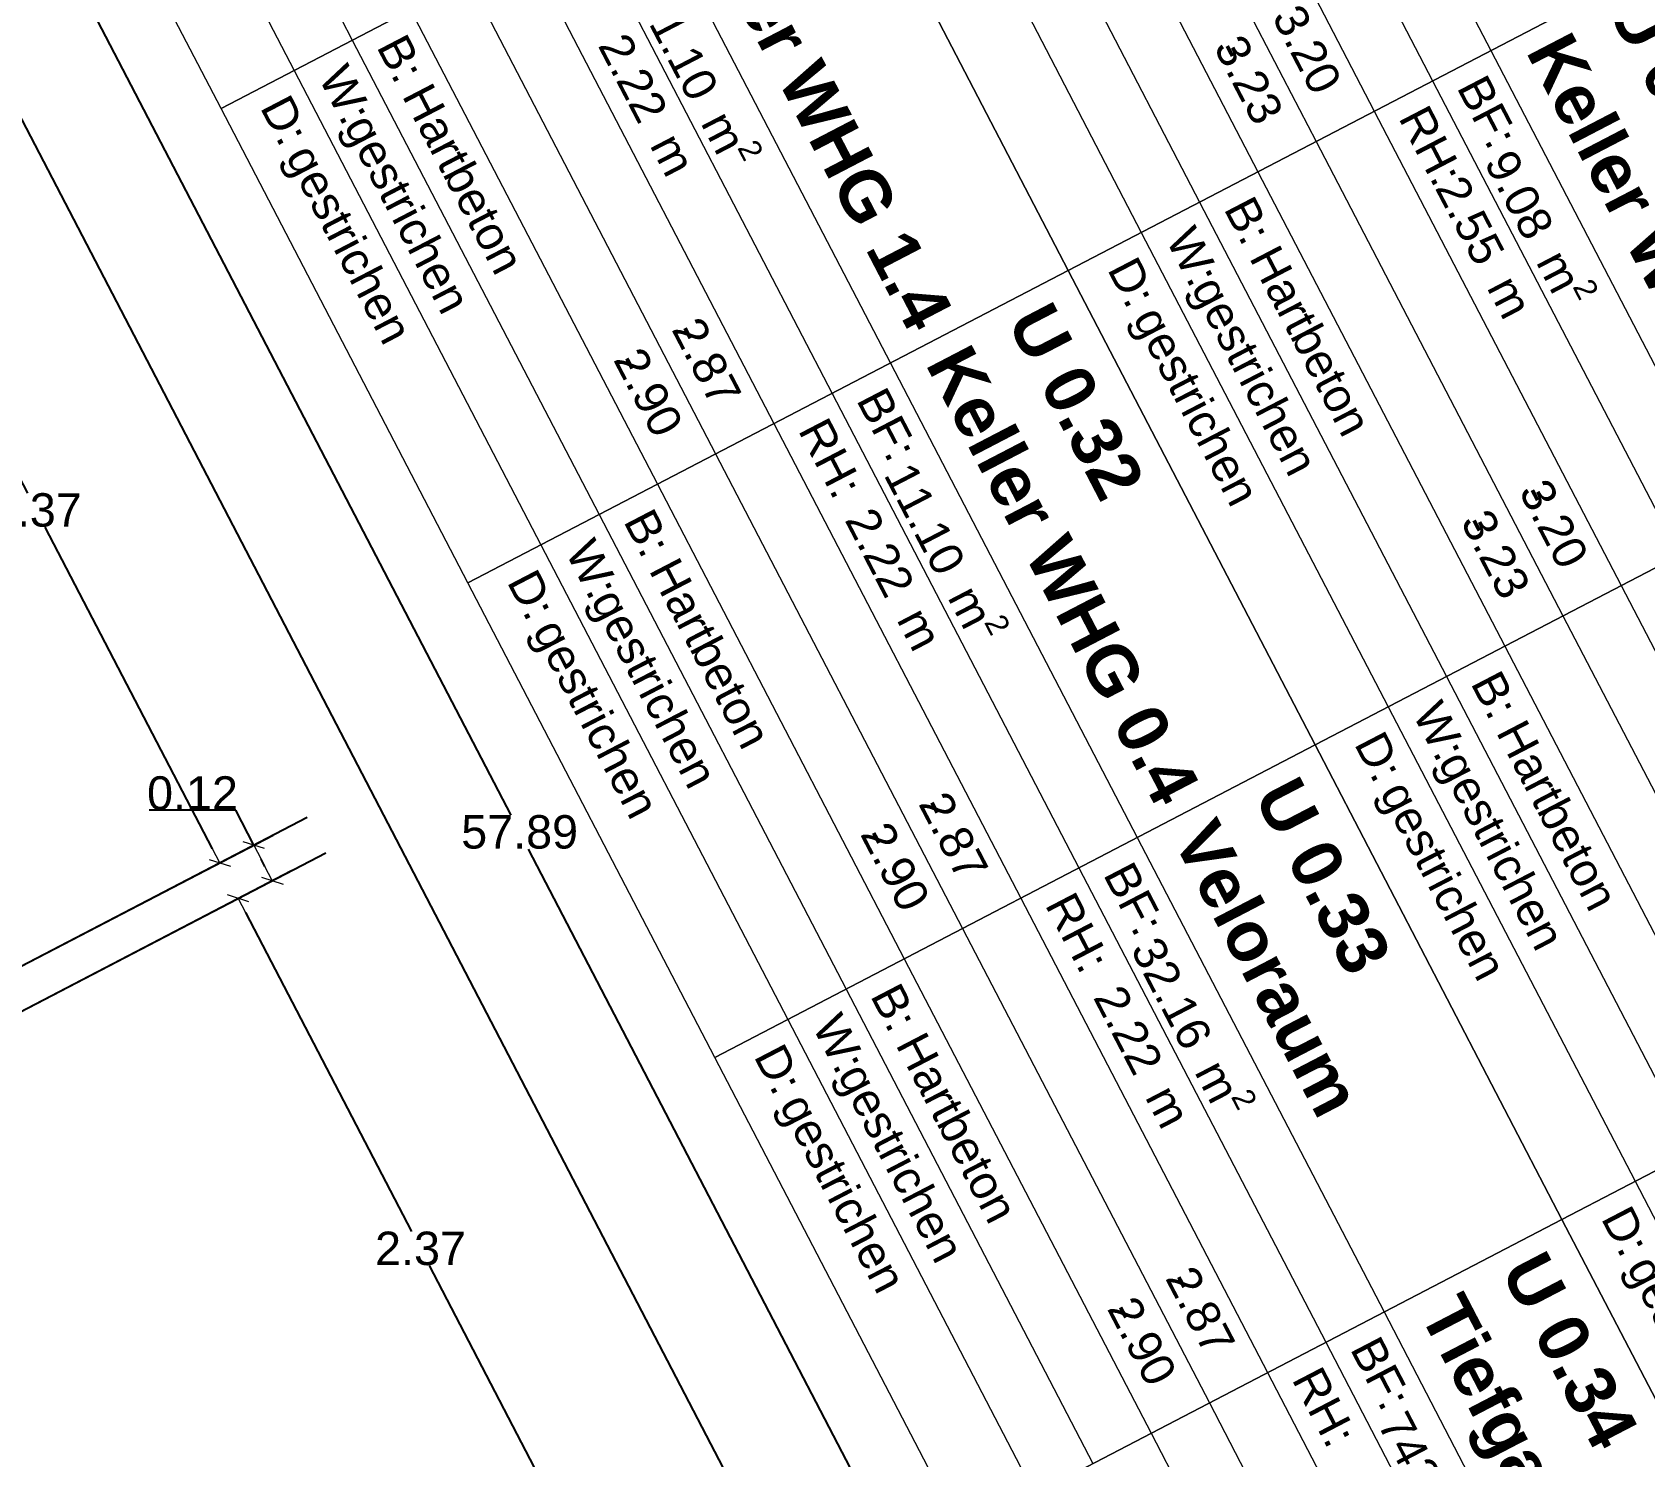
# Model space of a CAD drawing. Header units: metres. Extents: x 2740290.6 to 2740355.7, y 1267781.4 to 1267848.
# Drawn here: x 2740340.775 to 2740345.6, y 1267818.615 to 1267822.876 of the extents above; entities that cross this region are included whole.
import ezdxf

# ---------------------------------------------------------------- set-up
doc = ezdxf.new("R2010")
doc.units = ezdxf.units.M
doc.header["$PDMODE"] = 2
doc.header["$PDSIZE"] = -2
for name, color, linetype in [('080 Raum Innen Text', 7, 'Continuous'), ('080 Raum Innen Textrahmen', 7, 'Continuous'), ('110 Bemassungen Ausführung', 7, 'Continuous')]:
    doc.layers.add(name, color=color, linetype=linetype)
doc.styles.add('ERSTELLTER_STIL_1', font='arial.ttf')
doc.styles.add('ERSTELLTER_STIL_2', font='arial.ttf')
doc.dimstyles.new('ERSTELLTER_STIL__4', dxfattribs={"dimtxt": 0.1, "dimasz": 0.0475, "dimexe": 0.18, "dimexo": 0.3, "dimgap": 0, "dimtad": 1, "dimtih": 1, "dimtoh": 1, "dimzin": 0, "dimdsep": 46, "dimtxsty": 'ERSTELLTER_STIL_1', "dimblk": 'ARROWHEAD_6', "dimblk1": 'ARROWHEAD_6', "dimblk2": 'ARROWHEAD_6', "dimcen": 0.09, "dimclrd": 7, "dimclre": 7, "dimclrt": 7, "dimazin": 0, "dimtfac": 1, "dimtdec": 4, "dimtmove": 0, "dimatfit": 3, "dimfxl": 1, "dimtolj": 1, "dimtzin": 0, "dimarcsym": 0})
doc.dimstyles.new('ERSTELLTER_STIL__8', dxfattribs={"dimtxt": 0.1, "dimasz": 0.0475, "dimexe": 0.18, "dimexo": 4, "dimgap": 0, "dimtad": 1, "dimzin": 0, "dimdsep": 46, "dimtxsty": 'ERSTELLTER_STIL_1', "dimblk": 'ARROWHEAD_6', "dimblk1": 'ARROWHEAD_6', "dimblk2": 'ARROWHEAD_6', "dimcen": 0.09, "dimclrd": 7, "dimclre": 7, "dimclrt": 7, "dimazin": 0, "dimtfac": 1, "dimtdec": 4, "dimtmove": 0, "dimatfit": 3, "dimfxl": 1, "dimtolj": 1, "dimtzin": 0, "dimarcsym": 0})
doc.dimstyles.new('ERSTELLTER_STIL__9', dxfattribs={"dimtxt": 0.1, "dimasz": 0.0475, "dimexe": 0.18, "dimexo": 0.5, "dimgap": 0, "dimtad": 1, "dimzin": 0, "dimdsep": 46, "dimtxsty": 'ERSTELLTER_STIL_1', "dimblk": 'ARROWHEAD_6', "dimblk1": 'ARROWHEAD_6', "dimblk2": 'ARROWHEAD_6', "dimcen": 0.09, "dimclrd": 7, "dimclre": 7, "dimclrt": 7, "dimazin": 0, "dimtfac": 1, "dimtdec": 4, "dimtmove": 0, "dimatfit": 3, "dimfxl": 1, "dimtolj": 1, "dimtzin": 0, "dimarcsym": 0})

# ---------------------------------------------------------------- blocks, each defined once
blk = doc.blocks.new('ARROWHEAD_6')
at = {"color": 0, "linetype": 'Continuous', "lineweight": 0}
for p, q in [((0, 0), (-1, 0)), ((-0.5, -0.5), (0.5, 0.5))]:
    blk.add_line(p, q, dxfattribs=at)
blk = doc.blocks.new('*D940')
at = {"layer": '110 Bemassungen Ausführung', "color": 7, "linetype": 'Continuous', "lineweight": -2, "transparency": 16777216}
for p, q in [((2740337.2694, 1267820.9472), (2740340.4019, 1267822.5773)), ((2740340.2642, 1267822.4521), (2740340.7608, 1267821.4976)), ((2740341.3144, 1267820.4339), (2740340.814, 1267821.3955)), ((2740338.3635, 1267818.8448), (2740341.496, 1267820.4749))]:
    blk.add_line(p, q, dxfattribs=at)
at = {"layer": 'Defpoints', "color": 0, "linetype": 'Continuous', "transparency": 16777216}
for p in [(2740337.0033, 1267820.8087), (2740341.3363, 1267820.3918), (2740338.0974, 1267818.7063)]:
    blk.add_point(p, dxfattribs=at)
at = {"layer": '110 Bemassungen Ausführung', "color": 7, "linetype": 'Continuous', "lineweight": -2, "transparency": 16777216}
for p, xscale, yscale, zscale, rotation in [((2740340.2423, 1267822.4942), 0.04750000000000001, 0.04750000000000001, 0.04750000000000001, 117.4914402809063), ((2740341.3363, 1267820.3918), 0.0475, 0.0475, 0.0475, 297.4914402809063)]:
    blk.add_blockref('ARROWHEAD_6', p, dxfattribs=dict(at, xscale=xscale, yscale=yscale, zscale=zscale, rotation=rotation))
at = {"layer": '110 Bemassungen Ausführung', "color": 7, "linetype": 'Continuous', "lineweight": 13, "transparency": 16777216, "insert": (2740340.7874, 1267821.4466), "char_height": 0.1, "attachment_point": 5, "style": 'ERSTELLTER_STIL_1'}
blk.add_mtext('\\A1;2.37', dxfattribs=at)
blk = doc.blocks.new('*D941')
at = {"layer": '110 Bemassungen Ausführung', "color": 7, "linetype": 'Continuous', "lineweight": -2, "transparency": 16777216}
for p, q in [((2740341.384, 1267820.5487), (2740341.1253, 1267820.5487)), ((2740341.4381, 1267820.4448), (2740341.384, 1267820.5487)), ((2740338.3635, 1267818.8448), (2740341.5978, 1267820.5279)), ((2740338.4189, 1267818.7384), (2740341.6532, 1267820.4214)), ((2740341.4716, 1267820.3805), (2740341.46, 1267820.4026))]:
    blk.add_line(p, q, dxfattribs=at)
at = {"layer": 'Defpoints', "color": 0, "linetype": 'Continuous', "transparency": 16777216}
for p in [(2740341.4935, 1267820.3383), (2740338.0974, 1267818.7063), (2740338.1527, 1267818.5999)]:
    blk.add_point(p, dxfattribs=at)
at = {"layer": '110 Bemassungen Ausführung', "color": 7, "linetype": 'Continuous', "lineweight": -2, "transparency": 16777216}
for p, xscale, yscale, zscale, rotation in [((2740341.4381, 1267820.4448), 0.04750000000000001, 0.04750000000000001, 0.04750000000000001, 117.4914402809063), ((2740341.4935, 1267820.3383), 0.0475, 0.0475, 0.0475, 297.4914402809063)]:
    blk.add_blockref('ARROWHEAD_6', p, dxfattribs=dict(at, xscale=xscale, yscale=yscale, zscale=zscale, rotation=rotation))
at = {"layer": '110 Bemassungen Ausführung', "color": 7, "linetype": 'Continuous', "lineweight": 13, "transparency": 16777216, "insert": (2740341.2547, 1267820.5998), "char_height": 0.1, "attachment_point": 5, "style": 'ERSTELLTER_STIL_1'}
blk.add_mtext('\\A1;0.12', dxfattribs=at)
blk = doc.blocks.new('*D942')
at = {"layer": '110 Bemassungen Ausführung', "color": 7, "linetype": 'Continuous', "lineweight": -2, "transparency": 16777216}
for p, q in [((2740338.4189, 1267818.7384), (2740341.5514, 1267820.3685)), ((2740341.4136, 1267820.2432), (2740341.9103, 1267819.2888)), ((2740342.4638, 1267818.2251), (2740341.9634, 1267819.1866)), ((2740339.5129, 1267816.636), (2740342.6454, 1267818.2661))]:
    blk.add_line(p, q, dxfattribs=at)
at = {"layer": 'Defpoints', "color": 0, "linetype": 'Continuous', "transparency": 16777216}
for p in [(2740338.1527, 1267818.5999), (2740342.4857, 1267818.183), (2740339.2468, 1267816.4975)]:
    blk.add_point(p, dxfattribs=at)
at = {"layer": '110 Bemassungen Ausführung', "color": 7, "linetype": 'Continuous', "lineweight": -2, "transparency": 16777216}
for p, xscale, yscale, zscale, rotation in [((2740341.3917, 1267820.2854), 0.04750000000000001, 0.04750000000000001, 0.04750000000000001, 117.4914402809063), ((2740342.4857, 1267818.183), 0.0475, 0.0475, 0.0475, 297.4914402809063)]:
    blk.add_blockref('ARROWHEAD_6', p, dxfattribs=dict(at, xscale=xscale, yscale=yscale, zscale=zscale, rotation=rotation))
at = {"layer": '110 Bemassungen Ausführung', "color": 7, "linetype": 'Continuous', "lineweight": 13, "transparency": 16777216, "insert": (2740341.9369, 1267819.2377), "char_height": 0.1, "attachment_point": 5, "style": 'ERSTELLTER_STIL_1'}
blk.add_mtext('\\A1;2.37', dxfattribs=at)
blk = doc.blocks.new('*D954')
at = {"layer": '110 Bemassungen Ausführung', "color": 7, "linetype": 'Continuous', "lineweight": -2, "transparency": 16777216}
for p, q in [((2740335.9286, 1267824.0654), (2740339.2829, 1267825.8109)), ((2740339.1452, 1267825.6856), (2740343.1851, 1267817.9221)), ((2740347.2812, 1267810.0508), (2740343.2374, 1267817.8217)), ((2740344.1085, 1267808.3463), (2740347.4628, 1267810.0918))]:
    blk.add_line(p, q, dxfattribs=at)
at = {"layer": 'Defpoints', "color": 0, "linetype": 'Continuous', "transparency": 16777216}
for p in [(2740335.6625, 1267823.9269), (2740347.3031, 1267810.0087), (2740343.8424, 1267808.2078)]:
    blk.add_point(p, dxfattribs=at)
at = {"layer": '110 Bemassungen Ausführung', "color": 7, "linetype": 'Continuous', "lineweight": -2, "transparency": 16777216}
for p, xscale, yscale, zscale, rotation in [((2740339.1232, 1267825.7278), 0.04750000000000001, 0.04750000000000001, 0.04750000000000001, 117.4914402809063), ((2740347.3031, 1267810.0087), 0.0475, 0.0475, 0.0475, 297.4914402809063)]:
    blk.add_blockref('ARROWHEAD_6', p, dxfattribs=dict(at, xscale=xscale, yscale=yscale, zscale=zscale, rotation=rotation))
at = {"layer": '110 Bemassungen Ausführung', "color": 7, "linetype": 'Continuous', "lineweight": 13, "transparency": 16777216, "insert": (2740343.2113, 1267817.8719), "char_height": 0.1, "attachment_point": 5, "style": 'ERSTELLTER_STIL_1'}
blk.add_mtext('\\A1;17.72', dxfattribs=at)
blk = doc.blocks.new('*D958')
at = {"layer": '110 Bemassungen Ausführung', "color": 7, "linetype": 'Continuous', "lineweight": -2, "transparency": 16777216}
for p, q in [((2740313.0304, 1267838.0328), (2740328.9841, 1267846.3347)), ((2740328.8463, 1267846.2095), (2740342.2069, 1267820.5347)), ((2740355.5233, 1267794.9447), (2740342.26, 1267820.4326)), ((2740354.3333, 1267794.2719), (2740355.705, 1267794.9857))]:
    blk.add_line(p, q, dxfattribs=at)
at = {"layer": 'Defpoints', "color": 0, "linetype": 'Continuous', "transparency": 16777216}
for p in [(2740312.7643, 1267837.8943), (2740355.5453, 1267794.9026), (2740354.0672, 1267794.1334)]:
    blk.add_point(p, dxfattribs=at)
at = {"layer": '110 Bemassungen Ausführung', "color": 7, "linetype": 'Continuous', "lineweight": -2, "transparency": 16777216}
for p, xscale, yscale, zscale, rotation in [((2740328.8244, 1267846.2516), 0.04750000000000001, 0.04750000000000001, 0.04750000000000001, 117.4914402809063), ((2740355.5453, 1267794.9026), 0.0475, 0.0475, 0.0475, 297.4914402809063)]:
    blk.add_blockref('ARROWHEAD_6', p, dxfattribs=dict(at, xscale=xscale, yscale=yscale, zscale=zscale, rotation=rotation))
at = {"layer": '110 Bemassungen Ausführung', "color": 7, "linetype": 'Continuous', "lineweight": 13, "transparency": 16777216, "insert": (2740342.2335, 1267820.4836), "char_height": 0.1, "attachment_point": 5, "style": 'ERSTELLTER_STIL_1'}
blk.add_mtext('\\A1;57.89', dxfattribs=at)
blk = doc.blocks.new('*D639')
at = {"layer": '110 Bemassungen Ausführung', "color": 7, "linetype": 'Continuous', "lineweight": -2, "transparency": 16777216}
for p, q in [((2740323.1479, 1267847.4344), (2740324.261, 1267845.2955)), ((2740342.2475, 1267811.6165), (2740324.6236, 1267845.4842)), ((2740324.6645, 1267845.3026), (2740324.5763, 1267845.2567)), ((2740324.3862, 1267845.1577), (2740324.4742, 1267845.2035))]:
    blk.add_line(p, q, dxfattribs=at)
at = {"layer": 'Defpoints', "color": 0, "linetype": 'Continuous', "transparency": 16777216}
for p in [(2740324.7067, 1267845.3245), (2740324.9944, 1267843.8861), (2740344.094, 1267808.0682)]:
    blk.add_point(p, dxfattribs=at)
at = {"layer": '110 Bemassungen Ausführung', "color": 7, "linetype": 'Continuous', "lineweight": -2, "transparency": 16777216}
for p, xscale, yscale, zscale, rotation in [((2740324.7067, 1267845.3245), 0.04750000000000001, 0.04750000000000001, 0.04750000000000001, 27.49144027474825), ((2740324.3441, 1267845.1358), 0.0475, 0.0475, 0.0475, 207.4914402747482)]:
    blk.add_blockref('ARROWHEAD_6', p, dxfattribs=dict(at, xscale=xscale, yscale=yscale, zscale=zscale, rotation=rotation))
at = {"layer": '110 Bemassungen Ausführung', "color": 7, "linetype": 'Continuous', "lineweight": 13, "transparency": 16777216, "insert": (2740324.5252, 1267845.2301), "char_height": 0.1, "attachment_point": 5, "rotation": 90, "style": 'ERSTELLTER_STIL_1'}
blk.add_mtext('\\A1;0.41', dxfattribs=at)
blk = doc.blocks.new('*D640')
at = {"layer": '110 Bemassungen Ausführung', "color": 7, "linetype": 'Continuous', "lineweight": -2, "transparency": 16777216}
for p, q in [((2740323.3224, 1267847.9874), (2740324.6124, 1267845.5083)), ((2740342.2475, 1267811.6165), (2740324.6113, 1267845.5077)), ((2740324.7376, 1267845.3706), (2740324.7872, 1267845.3964)), ((2740324.6944, 1267845.3481), (2740324.6955, 1267845.3486)), ((2740324.6523, 1267845.3261), (2740324.6101, 1267845.3042))]:
    blk.add_line(p, q, dxfattribs=at)
at = {"layer": 'Defpoints', "color": 0, "linetype": 'Continuous', "transparency": 16777216}
for p in [(2740324.6955, 1267845.3486), (2740325.1688, 1267844.4391), (2740344.094, 1267808.0682)]:
    blk.add_point(p, dxfattribs=at)
at = {"layer": '110 Bemassungen Ausführung', "color": 7, "linetype": 'Continuous', "lineweight": -2, "transparency": 16777216, "xscale": 0.0475, "yscale": 0.0475, "zscale": 0.0475}
for p, rotation in [((2740324.6955, 1267845.3486), 207.4914402747482), ((2740324.6944, 1267845.3481), 27.49144027474826)]:
    blk.add_blockref('ARROWHEAD_6', p, dxfattribs=dict(at, rotation=rotation))
at = {"layer": '110 Bemassungen Ausführung', "color": 7, "linetype": 'Continuous', "lineweight": 13, "transparency": 16777216, "insert": (2740324.8448, 1267845.3964), "char_height": 0.1, "attachment_point": 5, "rotation": 90, "style": 'ERSTELLTER_STIL_1'}
blk.add_mtext('\\A1;0.00', dxfattribs=at)
blk = doc.blocks.new('*D650')
at = {"layer": '110 Bemassungen Ausführung', "color": 7, "linetype": 'Continuous', "lineweight": -2, "transparency": 16777216}
for p, q in [((2740343.8632, 1267808.5117), (2740324.3928, 1267845.9277)), ((2740324.4337, 1267845.7461), (2740318.4003, 1267842.6065)), ((2740312.0778, 1267839.3164), (2740318.2982, 1267842.5533)), ((2740312.5335, 1267838.3379), (2740311.9526, 1267839.4541))]:
    blk.add_line(p, q, dxfattribs=at)
at = {"layer": 'Defpoints', "color": 0, "linetype": 'Continuous', "transparency": 16777216}
for p in [(2740324.4758, 1267845.768), (2740312.7643, 1267837.8943), (2740344.094, 1267808.0682)]:
    blk.add_point(p, dxfattribs=at)
at = {"layer": '110 Bemassungen Ausführung', "color": 7, "linetype": 'Continuous', "lineweight": -2, "transparency": 16777216}
for p, xscale, yscale, zscale, rotation in [((2740324.4758, 1267845.768), 0.04750000000000001, 0.04750000000000001, 0.04750000000000001, 27.49144027474825), ((2740312.0357, 1267839.2945), 0.0475, 0.0475, 0.0475, 207.4914402747482)]:
    blk.add_blockref('ARROWHEAD_6', p, dxfattribs=dict(at, xscale=xscale, yscale=yscale, zscale=zscale, rotation=rotation))
at = {"layer": '110 Bemassungen Ausführung', "color": 7, "linetype": 'Continuous', "lineweight": 13, "transparency": 16777216, "insert": (2740318.3492, 1267842.5799), "char_height": 0.1, "attachment_point": 5, "rotation": 90, "style": 'ERSTELLTER_STIL_1'}
blk.add_mtext('\\A1;14.02', dxfattribs=at)
blk = doc.blocks.new('*D651')
at = {"layer": '110 Bemassungen Ausführung', "color": 7, "linetype": 'Continuous', "lineweight": -2, "transparency": 16777216}
for p, q in [((2740343.8632, 1267808.5117), (2740324.405, 1267845.9041)), ((2740324.7401, 1267845.263), (2740324.4061, 1267845.9047)), ((2740324.5313, 1267845.767), (2740324.5735, 1267845.7889)), ((2740324.4892, 1267845.745), (2740324.4881, 1267845.7445)), ((2740324.446, 1267845.7225), (2740324.3893, 1267845.6931))]:
    blk.add_line(p, q, dxfattribs=at)
at = {"layer": 'Defpoints', "color": 0, "linetype": 'Continuous', "transparency": 16777216}
for p in [(2740324.4892, 1267845.745), (2740324.9709, 1267844.8194), (2740344.094, 1267808.0682)]:
    blk.add_point(p, dxfattribs=at)
at = {"layer": '110 Bemassungen Ausführung', "color": 7, "linetype": 'Continuous', "lineweight": -2, "transparency": 16777216, "xscale": 0.0475, "yscale": 0.0475, "zscale": 0.0475}
for p, rotation in [((2740324.4881, 1267845.7445), 27.49144027474826), ((2740324.4892, 1267845.745), 207.4914402747482)]:
    blk.add_blockref('ARROWHEAD_6', p, dxfattribs=dict(at, rotation=rotation))
at = {"layer": '110 Bemassungen Ausführung', "color": 7, "linetype": 'Continuous', "lineweight": 13, "transparency": 16777216, "insert": (2740324.3317, 1267845.6931), "char_height": 0.1, "attachment_point": 5, "rotation": 90, "style": 'ERSTELLTER_STIL_1'}
blk.add_mtext('\\A1;0.00', dxfattribs=at)

msp = doc.modelspace()

# ---------------------------------------------------------------- linework, layer by layer
at = {"layer": '080 Raum Innen Textrahmen', "color": 7, "linetype": 'Continuous', "lineweight": 13}
for p, q in [((2740340.9943, 1267824.2721, 2.5), (2740341.7329, 1267822.8528, 2.5)), ((2740344.4004, 1267824.2409, 2.5), (2740345.139, 1267822.8216, 2.5)), ((2740340.82, 1267824.1814, 2.5), (2740341.5586, 1267822.7621, 2.5)), ((2740344.2262, 1267824.1502, 2.5), (2740344.9648, 1267822.7309, 2.5)), ((2740341.34, 1267822.6483, 2.5), (2740340.6014, 1267824.0677, 2.5)), ((2740344.0519, 1267824.0596, 2.5), (2740344.7905, 1267822.6402, 2.5)), ((2740343.8777, 1267823.9689, 2.5), (2740344.6163, 1267822.5496, 2.5)), ((2740343.7034, 1267823.8782, 2.5), (2740344.442, 1267822.4589, 2.5)), ((2740343.5292, 1267823.7875, 2.5), (2740344.2678, 1267822.3682, 2.5)), ((2740343.3549, 1267823.6969, 2.5), (2740344.0935, 1267822.2775, 2.5)), ((2740343.1363, 1267823.5831, 2.5), (2740341.34, 1267822.6483, 2.5)), ((2740341.34, 1267822.6483, 2.5), (2740343.1363, 1267823.5831, 2.5)), ((2740343.1363, 1267823.5831, 2.5), (2740343.8749, 1267822.1638, 2.5)), ((2740343.8749, 1267822.1638, 2.5), (2740343.1363, 1267823.5831, 2.5)), ((2740342.6041, 1267823.3061, 2.5), (2740343.3427, 1267821.8868, 2.5)), ((2740342.4298, 1267823.2155, 2.5), (2740343.1684, 1267821.7961, 2.5)), ((2740342.2556, 1267823.1248, 2.5), (2740342.9942, 1267821.7055, 2.5)), ((2740343.8749, 1267822.1638, 2.5), (2740345.6713, 1267823.0985, 2.5)), ((2740345.6713, 1267823.0985, 2.5), (2740343.8749, 1267822.1638, 2.5)), ((2740342.0813, 1267823.0341, 2.5), (2740342.8199, 1267821.6148, 2.5)), ((2740341.9071, 1267822.9434, 2.5), (2740342.6457, 1267821.5241, 2.5)), ((2740341.7329, 1267822.8528, 2.5), (2740342.4714, 1267821.4334, 2.5)), ((2740345.139, 1267822.8216, 2.5), (2740345.8776, 1267821.4022, 2.5)), ((2740341.5586, 1267822.7621, 2.5), (2740342.2972, 1267821.3428, 2.5)), ((2740344.9648, 1267822.7309, 2.5), (2740345.7034, 1267821.3116, 2.5)), ((2740342.0786, 1267821.229, 2.5), (2740341.34, 1267822.6483, 2.5)), ((2740344.7905, 1267822.6402, 2.5), (2740345.5291, 1267821.2209, 2.5)), ((2740344.6163, 1267822.5496, 2.5), (2740345.3549, 1267821.1302, 2.5)), ((2740344.442, 1267822.4589, 2.5), (2740345.1806, 1267821.0395, 2.5)), ((2740344.2678, 1267822.3682, 2.5), (2740345.0064, 1267820.9489, 2.5)), ((2740344.0935, 1267822.2775, 2.5), (2740344.8321, 1267820.8582, 2.5)), ((2740343.8749, 1267822.1638, 2.5), (2740342.0786, 1267821.229, 2.5)), ((2740342.0786, 1267821.229, 2.5), (2740343.8749, 1267822.1638, 2.5)), ((2740344.6135, 1267820.7444, 2.5), (2740343.8749, 1267822.1638, 2.5)), ((2740343.8749, 1267822.1638, 2.5), (2740344.6135, 1267820.7444, 2.5)), ((2740343.3427, 1267821.8868, 2.5), (2740344.0813, 1267820.4675, 2.5)), ((2740343.1684, 1267821.7961, 2.5), (2740343.907, 1267820.3768, 2.5)), ((2740342.9942, 1267821.7055, 2.5), (2740343.7328, 1267820.2861, 2.5)), ((2740344.6135, 1267820.7444, 2.5), (2740346.4098, 1267821.6792, 2.5)), ((2740346.4098, 1267821.6792, 2.5), (2740344.6135, 1267820.7444, 2.5)), ((2740342.8199, 1267821.6148, 2.5), (2740343.5585, 1267820.1955, 2.5)), ((2740342.6457, 1267821.5241, 2.5), (2740343.3843, 1267820.1048, 2.5)), ((2740342.4714, 1267821.4334, 2.5), (2740343.21, 1267820.0141, 2.5)), ((2740342.2972, 1267821.3428, 2.5), (2740343.0358, 1267819.9234, 2.5)), ((2740342.8172, 1267819.8097, 2.5), (2740342.0786, 1267821.229, 2.5)), ((2740345.5291, 1267821.2209, 2.5), (2740346.2677, 1267819.8016, 2.5)), ((2740345.3549, 1267821.1302, 2.5), (2740346.0934, 1267819.7109, 2.5)), ((2740345.1806, 1267821.0395, 2.5), (2740345.9192, 1267819.6202, 2.5)), ((2740345.0064, 1267820.9489, 2.5), (2740345.7449, 1267819.5295, 2.5)), ((2740344.8321, 1267820.8582, 2.5), (2740345.5707, 1267819.4389, 2.5)), ((2740344.6135, 1267820.7444, 2.5), (2740342.8172, 1267819.8097, 2.5)), ((2740342.8172, 1267819.8097, 2.5), (2740344.6135, 1267820.7444, 2.5)), ((2740345.3521, 1267819.3251, 2.5), (2740344.6135, 1267820.7444, 2.5)), ((2740344.6135, 1267820.7444, 2.5), (2740345.3521, 1267819.3251, 2.5)), ((2740344.0813, 1267820.4675, 2.5), (2740344.8198, 1267819.0481, 2.5)), ((2740343.907, 1267820.3768, 2.5), (2740344.6456, 1267818.9575, 2.5)), ((2740343.7328, 1267820.2861, 2.5), (2740344.4714, 1267818.8668, 2.5)), ((2740345.3521, 1267819.3251, 2.5), (2740347.1484, 1267820.2599, 2.5)), ((2740347.1484, 1267820.2599, 2.5), (2740345.3521, 1267819.3251, 2.5)), ((2740343.5585, 1267820.1955, 2.5), (2740344.2971, 1267818.7761, 2.5)), ((2740343.3843, 1267820.1048, 2.5), (2740344.1229, 1267818.6854, 2.5)), ((2740343.21, 1267820.0141, 2.5), (2740343.9486, 1267818.5948, 2.5)), ((2740343.0358, 1267819.9234, 2.5), (2740343.7744, 1267818.5041, 2.5)), ((2740343.5558, 1267818.3903, 2.5), (2740342.8172, 1267819.8097, 2.5)), ((2740345.5707, 1267819.4389, 2.5), (2740346.3093, 1267818.0195, 2.5)), ((2740345.3521, 1267819.3251, 2.5), (2740343.5558, 1267818.3903, 2.5)), ((2740343.5558, 1267818.3903, 2.5), (2740345.3521, 1267819.3251, 2.5)), ((2740346.0907, 1267817.9058, 2.5), (2740345.3521, 1267819.3251, 2.5)), ((2740345.3521, 1267819.3251, 2.5), (2740346.0907, 1267817.9058, 2.5)), ((2740344.8198, 1267819.0481, 2.5), (2740345.5584, 1267817.6288, 2.5)), ((2740344.6456, 1267818.9575, 2.5), (2740345.3842, 1267817.5381, 2.5)), ((2740344.4714, 1267818.8668, 2.5), (2740345.2099, 1267817.4475, 2.5)), ((2740344.2971, 1267818.7761, 2.5), (2740345.0357, 1267817.3568, 2.5)), ((2740344.1229, 1267818.6854, 2.5), (2740344.8614, 1267817.2661, 2.5))]:
    msp.add_line(p, q, dxfattribs=at)

# ---------------------------------------------------------------- texts
at = {"layer": '080 Raum Innen Text', "color": 7, "lineweight": 13, "rotation": 297.4914}
for s, insert, char_height, attachment_point, style in [('\\A1;{\\pql;\\pt0;\\fArial|b1|i0|c0|p0;\\W1.000000;Keller WHG 1.4}', (2740342.8407, 1267823.3729, 2.5), 0.15, 1, 'ERSTELLTER_STIL_2'), ('\\A1;{\\pql;\\pt0;\\fArial|b1|i0|c0|p0;\\W1.000000;U 0.15}', (2740345.6196, 1267823.0153, 2.5), 0.15, 1, 'ERSTELLTER_STIL_2'), ('\\A1;{\\pql;\\pt0,0.05;\\fArial|b0|i0|c0|p0;\\W1.000000;11.10\\fArial|b0|i0|c0|p0;\\W1.000000;\\A1{\\H.66x;\\S^  ;}\\fArial|b0|i0|c0|p0;\\W1.000000; m\\fArial|b0|i0|c0|p0;\\W1.000000;\\A1{\\H.66x;\\S2^  ;}}', (2740342.6972, 1267823.032, 2.5), 0.1, 1, 'ERSTELLTER_STIL_1'), ('\\A1;{\\pqr;\\pt0,0.05;\\fArial|b0|i0|c0|p0;\\W1.000000;3.20\\fArial|b0|i0|c0|p0;\\W1.000000;\\A1{\\H.66x;\\S^  ;}\\fArial|b0|i0|c0|p0;\\W1.000000;\\fArial|b0|i0|c0|p0;\\W1.000000;\\A1{\\H.66x;\\S^  ;}}', (2740344.7207, 1267822.6824, 2.5), 0.1, 3, 'ERSTELLTER_STIL_1'), ('\\A1;{\\pql;\\pt0;\\fArial|b0|i0|c0|p0;\\W1.000000;B:}', (2740341.8925, 1267822.8795, 2.5), 0.1, 1, 'ERSTELLTER_STIL_1'), ('\\A1;{\\pql;\\pt0,0.05;\\fArial|b0|i0|c0|p0;\\W1.000000;2.22\\fArial|b0|i0|c0|p0;\\W1.000000;\\A1{\\H.66x;\\S^  ;}\\fArial|b0|i0|c0|p0;\\W1.000000; m\\fArial|b0|i0|c0|p0;\\W1.000000;\\A1{\\H.66x;\\S^  ;}}', (2740342.5548, 1267822.8833, 2.5), 0.1, 1, 'ERSTELLTER_STIL_1'), ('\\A1;{\\pqr;\\pt0,0.05;\\fArial|b0|i0|c0|p0;\\W1.000000;3.23\\fArial|b0|i0|c0|p0;\\W1.000000;\\A1{\\H.66x;\\S^  ;}\\fArial|b0|i0|c0|p0;\\W1.000000;\\fArial|b0|i0|c0|p0;\\W1.000000;\\A1{\\H.66x;\\S^  ;}}', (2740344.5464, 1267822.5917, 2.5), 0.1, 3, 'ERSTELLTER_STIL_1'), ('\\A1;{\\pql;\\pt0;\\fArial|b1|i0|c0|p0;\\W1.000000;Keller WHG 1.1}', (2740345.3756, 1267822.8883, 2.5), 0.15, 1, 'ERSTELLTER_STIL_2'), ('\\A1;{\\pql;\\pt0;\\fArial|b0|i0|c0|p0;\\W1.000000;-}', (2740344.4021, 1267822.869, 2.5), 0.1, 1, 'ERSTELLTER_STIL_1'), ('\\A1;{\\pql;\\pt0;\\fArial|b0|i0|c0|p0;\\W1.000000;W:}', (2740341.7182, 1267822.7888, 2.5), 0.1, 1, 'ERSTELLTER_STIL_1'), ('\\A1;{\\pql;\\pt0;\\fArial|b0|i0|c0|p0;\\W1.000000;Hartbeton}', (2740341.9687, 1267822.733, 2.5), 0.1, 1, 'ERSTELLTER_STIL_1'), ('\\A1;{\\pql;\\pt0;\\fArial|b0|i0|c0|p0;\\W1.000000;BF:}', (2740345.1244, 1267822.7576, 2.5), 0.1, 1, 'ERSTELLTER_STIL_1'), ('\\A1;{\\pql;\\pt0;\\fArial|b0|i0|c0|p0;\\W1.000000;D:}', (2740341.544, 1267822.6981, 2.5), 0.1, 1, 'ERSTELLTER_STIL_1'), ('\\A1;{\\pql;\\pt0;\\fArial|b0|i0|c0|p0;\\W1.000000;gestrichen}', (2740341.7944, 1267822.6424, 2.5), 0.1, 1, 'ERSTELLTER_STIL_1'), ('\\A1;{\\pql;\\pt0;\\fArial|b0|i0|c0|p0;\\W1.000000;RH:}', (2740344.9501, 1267822.6669, 2.5), 0.1, 1, 'ERSTELLTER_STIL_1'), ('\\A1;{\\pql;\\pt0;\\fArial|b0|i0|c0|p0;\\W1.000000;gestrichen}', (2740341.6202, 1267822.5517, 2.5), 0.1, 1, 'ERSTELLTER_STIL_1'), ('\\A1;{\\pql;\\pt0,0.05;\\fArial|b0|i0|c0|p0;\\W1.000000;9.08\\fArial|b0|i0|c0|p0;\\W1.000000;\\A1{\\H.66x;\\S^  ;}\\fArial|b0|i0|c0|p0;\\W1.000000; m\\fArial|b0|i0|c0|p0;\\W1.000000;\\A1{\\H.66x;\\S2^  ;}}', (2740345.2322, 1267822.5474, 2.5), 0.1, 1, 'ERSTELLTER_STIL_1'), ('\\A1;{\\pql;\\pt0,0.05;\\fArial|b0|i0|c0|p0;\\W1.000000;2.55\\fArial|b0|i0|c0|p0;\\W1.000000;\\A1{\\H.66x;\\S^  ;}\\fArial|b0|i0|c0|p0;\\W1.000000; m\\fArial|b0|i0|c0|p0;\\W1.000000;\\A1{\\H.66x;\\S^  ;}}', (2740345.0592, 1267822.4574, 2.5), 0.1, 1, 'ERSTELLTER_STIL_1'), ('\\A1;{\\pql;\\pt0;\\fArial|b0|i0|c0|p0;\\W1.000000;B:}', (2740344.4274, 1267822.3949, 2.5), 0.1, 1, 'ERSTELLTER_STIL_1'), ('\\A1;{\\pql;\\pt0;\\fArial|b0|i0|c0|p0;\\W1.000000;W:}', (2740344.2532, 1267822.3042, 2.5), 0.1, 1, 'ERSTELLTER_STIL_1'), ('\\A1;{\\pql;\\pt0;\\fArial|b0|i0|c0|p0;\\W1.000000;Hartbeton}', (2740344.5036, 1267822.2485, 2.5), 0.1, 1, 'ERSTELLTER_STIL_1'), ('\\A1;{\\pql;\\pt0;\\fArial|b0|i0|c0|p0;\\W1.000000;D:}', (2740344.0789, 1267822.2136, 2.5), 0.1, 1, 'ERSTELLTER_STIL_1'), ('\\A1;{\\pql;\\pt0;\\fArial|b0|i0|c0|p0;\\W1.000000;gestrichen}', (2740344.3294, 1267822.1578, 2.5), 0.1, 1, 'ERSTELLTER_STIL_1'), ('\\A1;{\\pql;\\pt0;\\fArial|b1|i0|c0|p0;\\W1.000000;U 0.32}', (2740343.8232, 1267822.0805, 2.5), 0.15, 1, 'ERSTELLTER_STIL_2'), ('\\A1;{\\pql;\\pt0;\\fArial|b0|i0|c0|p0;\\W1.000000;gestrichen}', (2740344.1551, 1267822.0671, 2.5), 0.1, 1, 'ERSTELLTER_STIL_1'), ('\\A1;{\\pqr;\\pt0,0.05;\\fArial|b0|i0|c0|p0;\\W1.000000;2.87\\fArial|b0|i0|c0|p0;\\W1.000000;\\A1{\\H.66x;\\S^  ;}\\fArial|b0|i0|c0|p0;\\W1.000000;\\fArial|b0|i0|c0|p0;\\W1.000000;\\A1{\\H.66x;\\S^  ;}}', (2740342.9243, 1267821.7476, 2.5), 0.1, 3, 'ERSTELLTER_STIL_1'), ('\\A1;{\\pql;\\pt0;\\fArial|b0|i0|c0|p0;\\W1.000000;-}', (2740342.78, 1267822.0249, 2.5), 0.1, 1, 'ERSTELLTER_STIL_1'), ('\\A1;{\\pqr;\\pt0,0.05;\\fArial|b0|i0|c0|p0;\\W1.000000;2.90\\fArial|b0|i0|c0|p0;\\W1.000000;\\A1{\\H.66x;\\S^  ;}\\fArial|b0|i0|c0|p0;\\W1.000000;\\fArial|b0|i0|c0|p0;\\W1.000000;\\A1{\\H.66x;\\S^  ;}}', (2740342.7501, 1267821.6569, 2.5), 0.1, 3, 'ERSTELLTER_STIL_1'), ('\\A1;{\\pql;\\pt0;\\fArial|b0|i0|c0|p0;\\W1.000000;-}', (2740342.6058, 1267821.9342, 2.5), 0.1, 1, 'ERSTELLTER_STIL_1'), ('\\A1;{\\pql;\\pt0;\\fArial|b1|i0|c0|p0;\\W1.000000;Keller WHG 0.4}', (2740343.5793, 1267821.9536, 2.5), 0.15, 1, 'ERSTELLTER_STIL_2'), ('\\A1;{\\pql;\\pt0;\\fArial|b0|i0|c0|p0;\\W1.000000;BF:}', (2740343.3281, 1267821.8228, 2.5), 0.1, 1, 'ERSTELLTER_STIL_1'), ('\\A1;{\\pql;\\pt0;\\fArial|b0|i0|c0|p0;\\W1.000000;RH:}', (2740343.1538, 1267821.7322, 2.5), 0.1, 1, 'ERSTELLTER_STIL_1'), ('\\A1;{\\pql;\\pt0,0.05;\\fArial|b0|i0|c0|p0;\\W1.000000;11.10\\fArial|b0|i0|c0|p0;\\W1.000000;\\A1{\\H.66x;\\S^  ;}\\fArial|b0|i0|c0|p0;\\W1.000000; m\\fArial|b0|i0|c0|p0;\\W1.000000;\\A1{\\H.66x;\\S2^  ;}}', (2740343.4358, 1267821.6127, 2.5), 0.1, 1, 'ERSTELLTER_STIL_1'), ('\\A1;{\\pqr;\\pt0,0.05;\\fArial|b0|i0|c0|p0;\\W1.000000;3.20\\fArial|b0|i0|c0|p0;\\W1.000000;\\A1{\\H.66x;\\S^  ;}\\fArial|b0|i0|c0|p0;\\W1.000000;\\fArial|b0|i0|c0|p0;\\W1.000000;\\A1{\\H.66x;\\S^  ;}}', (2740345.4593, 1267821.2631, 2.5), 0.1, 3, 'ERSTELLTER_STIL_1'), ('\\A1;{\\pql;\\pt0;\\fArial|b0|i0|c0|p0;\\W1.000000;-}', (2740345.315, 1267821.5404, 2.5), 0.1, 1, 'ERSTELLTER_STIL_1'), ('\\A1;{\\pql;\\pt0;\\fArial|b0|i0|c0|p0;\\W1.000000;B:}', (2740342.6311, 1267821.4601, 2.5), 0.1, 1, 'ERSTELLTER_STIL_1'), ('\\A1;{\\pql;\\pt0,0.05;\\fArial|b0|i0|c0|p0;\\W1.000000;2.22\\fArial|b0|i0|c0|p0;\\W1.000000;\\A1{\\H.66x;\\S^  ;}\\fArial|b0|i0|c0|p0;\\W1.000000; m\\fArial|b0|i0|c0|p0;\\W1.000000;\\A1{\\H.66x;\\S^  ;}}', (2740343.2933, 1267821.464, 2.5), 0.1, 1, 'ERSTELLTER_STIL_1'), ('\\A1;{\\pqr;\\pt0,0.05;\\fArial|b0|i0|c0|p0;\\W1.000000;3.23\\fArial|b0|i0|c0|p0;\\W1.000000;\\A1{\\H.66x;\\S^  ;}\\fArial|b0|i0|c0|p0;\\W1.000000;\\fArial|b0|i0|c0|p0;\\W1.000000;\\A1{\\H.66x;\\S^  ;}}', (2740345.285, 1267821.1724, 2.5), 0.1, 3, 'ERSTELLTER_STIL_1'), ('\\A1;{\\pql;\\pt0;\\fArial|b0|i0|c0|p0;\\W1.000000;-}', (2740345.1407, 1267821.4497, 2.5), 0.1, 1, 'ERSTELLTER_STIL_1'), ('\\A1;{\\pql;\\pt0;\\fArial|b0|i0|c0|p0;\\W1.000000;W:}', (2740342.4568, 1267821.3695, 2.5), 0.1, 1, 'ERSTELLTER_STIL_1'), ('\\A1;{\\pql;\\pt0;\\fArial|b0|i0|c0|p0;\\W1.000000;D:}', (2740342.2826, 1267821.2788, 2.5), 0.1, 1, 'ERSTELLTER_STIL_1'), ('\\A1;{\\pql;\\pt0;\\fArial|b0|i0|c0|p0;\\W1.000000;Hartbeton}', (2740342.7073, 1267821.3137, 2.5), 0.1, 1, 'ERSTELLTER_STIL_1'), ('\\A1;{\\pql;\\pt0;\\fArial|b0|i0|c0|p0;\\W1.000000;gestrichen}', (2740342.533, 1267821.223, 2.5), 0.1, 1, 'ERSTELLTER_STIL_1'), ('\\A1;{\\pql;\\pt0;\\fArial|b0|i0|c0|p0;\\W1.000000;gestrichen}', (2740342.3588, 1267821.1324, 2.5), 0.1, 1, 'ERSTELLTER_STIL_1'), ('\\A1;{\\pql;\\pt0;\\fArial|b0|i0|c0|p0;\\W1.000000;B:}', (2740345.166, 1267820.9756, 2.5), 0.1, 1, 'ERSTELLTER_STIL_1'), ('\\A1;{\\pql;\\pt0;\\fArial|b0|i0|c0|p0;\\W1.000000;W:}', (2740344.9917, 1267820.8849, 2.5), 0.1, 1, 'ERSTELLTER_STIL_1'), ('\\A1;{\\pql;\\pt0;\\fArial|b0|i0|c0|p0;\\W1.000000;Hartbeton}', (2740345.2422, 1267820.8291, 2.5), 0.1, 1, 'ERSTELLTER_STIL_1'), ('\\A1;{\\pql;\\pt0;\\fArial|b0|i0|c0|p0;\\W1.000000;D:}', (2740344.8175, 1267820.7942, 2.5), 0.1, 1, 'ERSTELLTER_STIL_1'), ('\\A1;{\\pql;\\pt0;\\fArial|b0|i0|c0|p0;\\W1.000000;gestrichen}', (2740345.0679, 1267820.7385, 2.5), 0.1, 1, 'ERSTELLTER_STIL_1'), ('\\A1;{\\pql;\\pt0;\\fArial|b1|i0|c0|p0;\\W1.000000;U 0.33}', (2740344.5618, 1267820.6612, 2.5), 0.15, 1, 'ERSTELLTER_STIL_2'), ('\\A1;{\\pqr;\\pt0,0.05;\\fArial|b0|i0|c0|p0;\\W1.000000;2.87\\fArial|b0|i0|c0|p0;\\W1.000000;\\A1{\\H.66x;\\S^  ;}\\fArial|b0|i0|c0|p0;\\W1.000000;\\fArial|b0|i0|c0|p0;\\W1.000000;\\A1{\\H.66x;\\S^  ;}}', (2740343.6629, 1267820.3283, 2.5), 0.1, 3, 'ERSTELLTER_STIL_1'), ('\\A1;{\\pql;\\pt0;\\fArial|b0|i0|c0|p0;\\W1.000000;gestrichen}', (2740344.8937, 1267820.6478, 2.5), 0.1, 1, 'ERSTELLTER_STIL_1'), ('\\A1;{\\pql;\\pt0;\\fArial|b0|i0|c0|p0;\\W1.000000;-}', (2740343.5186, 1267820.6056, 2.5), 0.1, 1, 'ERSTELLTER_STIL_1'), ('\\A1;{\\pqr;\\pt0,0.05;\\fArial|b0|i0|c0|p0;\\W1.000000;2.90\\fArial|b0|i0|c0|p0;\\W1.000000;\\A1{\\H.66x;\\S^  ;}\\fArial|b0|i0|c0|p0;\\W1.000000;\\fArial|b0|i0|c0|p0;\\W1.000000;\\A1{\\H.66x;\\S^  ;}}', (2740343.4887, 1267820.2376, 2.5), 0.1, 3, 'ERSTELLTER_STIL_1'), ('\\A1;{\\pql;\\pt0;\\fArial|b1|i0|c0|p0;\\W1.000000;Veloraum}', (2740344.3179, 1267820.5342, 2.5), 0.15, 1, 'ERSTELLTER_STIL_2'), ('\\A1;{\\pql;\\pt0;\\fArial|b0|i0|c0|p0;\\W1.000000;-}', (2740343.3444, 1267820.5149, 2.5), 0.1, 1, 'ERSTELLTER_STIL_1'), ('\\A1;{\\pql;\\pt0;\\fArial|b0|i0|c0|p0;\\W1.000000;BF:}', (2740344.0666, 1267820.4035, 2.5), 0.1, 1, 'ERSTELLTER_STIL_1'), ('\\A1;{\\pql;\\pt0;\\fArial|b0|i0|c0|p0;\\W1.000000;RH:}', (2740343.8924, 1267820.3128, 2.5), 0.1, 1, 'ERSTELLTER_STIL_1'), ('\\A1;{\\pql;\\pt0,0.05;\\fArial|b0|i0|c0|p0;\\W1.000000;32.16\\fArial|b0|i0|c0|p0;\\W1.000000;\\A1{\\H.66x;\\S^  ;}\\fArial|b0|i0|c0|p0;\\W1.000000; m\\fArial|b0|i0|c0|p0;\\W1.000000;\\A1{\\H.66x;\\S2^  ;}}', (2740344.1744, 1267820.1933, 2.5), 0.1, 1, 'ERSTELLTER_STIL_1'), ('\\A1;{\\pql;\\pt0;\\fArial|b0|i0|c0|p0;\\W1.000000;B:}', (2740343.3697, 1267820.0408, 2.5), 0.1, 1, 'ERSTELLTER_STIL_1'), ('\\A1;{\\pql;\\pt0,0.05;\\fArial|b0|i0|c0|p0;\\W1.000000;2.22\\fArial|b0|i0|c0|p0;\\W1.000000;\\A1{\\H.66x;\\S^  ;}\\fArial|b0|i0|c0|p0;\\W1.000000; m\\fArial|b0|i0|c0|p0;\\W1.000000;\\A1{\\H.66x;\\S^  ;}}', (2740344.0366, 1267820.0357, 2.5), 0.1, 1, 'ERSTELLTER_STIL_1'), ('\\A1;{\\pql;\\pt0;\\fArial|b0|i0|c0|p0;\\W1.000000;W:}', (2740343.1954, 1267819.9501, 2.5), 0.1, 1, 'ERSTELLTER_STIL_1'), ('\\A1;{\\pql;\\pt0;\\fArial|b0|i0|c0|p0;\\W1.000000;Hartbeton}', (2740343.4458, 1267819.8944, 2.5), 0.1, 1, 'ERSTELLTER_STIL_1'), ('\\A1;{\\pql;\\pt0;\\fArial|b0|i0|c0|p0;\\W1.000000;D:}', (2740343.0212, 1267819.8595, 2.5), 0.1, 1, 'ERSTELLTER_STIL_1'), ('\\A1;{\\pql;\\pt0;\\fArial|b0|i0|c0|p0;\\W1.000000;gestrichen}', (2740343.2716, 1267819.8037, 2.5), 0.1, 1, 'ERSTELLTER_STIL_1'), ('\\A1;{\\pql;\\pt0;\\fArial|b0|i0|c0|p0;\\W1.000000;gestrichen}', (2740343.0974, 1267819.713, 2.5), 0.1, 1, 'ERSTELLTER_STIL_1'), ('\\A1;{\\pql;\\pt0;\\fArial|b0|i0|c0|p0;\\W1.000000;D:}', (2740345.5561, 1267819.3749, 2.5), 0.1, 1, 'ERSTELLTER_STIL_1'), ('\\A1;{\\pql;\\pt0;\\fArial|b1|i0|c0|p0;\\W1.000000;U 0.34}', (2740345.3004, 1267819.2419, 2.5), 0.15, 1, 'ERSTELLTER_STIL_2'), ('\\A1;{\\pql;\\pt0;\\fArial|b0|i0|c0|p0;\\W1.000000;gestrichen}', (2740345.6323, 1267819.2285, 2.5), 0.1, 1, 'ERSTELLTER_STIL_1'), ('\\A1;{\\pqr;\\pt0,0.05;\\fArial|b0|i0|c0|p0;\\W1.000000;2.87\\fArial|b0|i0|c0|p0;\\W1.000000;\\A1{\\H.66x;\\S^  ;}\\fArial|b0|i0|c0|p0;\\W1.000000;\\fArial|b0|i0|c0|p0;\\W1.000000;\\A1{\\H.66x;\\S^  ;}}', (2740344.4015, 1267818.909, 2.5), 0.1, 3, 'ERSTELLTER_STIL_1'), ('\\A1;{\\pql;\\pt0;\\fArial|b0|i0|c0|p0;\\W1.000000;-}', (2740344.2572, 1267819.1862, 2.5), 0.1, 1, 'ERSTELLTER_STIL_1'), ('\\A1;{\\pql;\\pt0;\\fArial|b1|i0|c0|p0;\\W1.000000;Tiefgarage}', (2740345.0565, 1267819.1149, 2.5), 0.15, 1, 'ERSTELLTER_STIL_2'), ('\\A1;{\\pqr;\\pt0,0.05;\\fArial|b0|i0|c0|p0;\\W1.000000;2.90\\fArial|b0|i0|c0|p0;\\W1.000000;\\A1{\\H.66x;\\S^  ;}\\fArial|b0|i0|c0|p0;\\W1.000000;\\fArial|b0|i0|c0|p0;\\W1.000000;\\A1{\\H.66x;\\S^  ;}}', (2740344.2273, 1267818.8183, 2.5), 0.1, 3, 'ERSTELLTER_STIL_1'), ('\\A1;{\\pql;\\pt0;\\fArial|b0|i0|c0|p0;\\W1.000000;-}', (2740344.083, 1267819.0956, 2.5), 0.1, 1, 'ERSTELLTER_STIL_1'), ('\\A1;{\\pql;\\pt0;\\fArial|b0|i0|c0|p0;\\W1.000000;BF:}', (2740344.8052, 1267818.9842, 2.5), 0.1, 1, 'ERSTELLTER_STIL_1'), ('\\A1;{\\pql;\\pt0;\\fArial|b0|i0|c0|p0;\\W1.000000;RH:}', (2740344.631, 1267818.8935, 2.5), 0.1, 1, 'ERSTELLTER_STIL_1'), ('\\A1;{\\pql;\\pt0,0.05;\\fArial|b0|i0|c0|p0;\\W1.000000;743.98\\fArial|b0|i0|c0|p0;\\W1.000000;\\A1{\\H.66x;\\S^  ;}\\fArial|b0|i0|c0|p0;\\W1.000000; m\\fArial|b0|i0|c0|p0;\\W1.000000;\\A1{\\H.66x;\\S2^  ;}}', (2740344.913, 1267818.774, 2.5), 0.1, 1, 'ERSTELLTER_STIL_1')]:
    msp.add_mtext(s, dxfattribs=dict(at, insert=insert, char_height=char_height, attachment_point=attachment_point, style=style))

# ---------------------------------------------------------------- dimensions: what is measured, and where the dimension line sits
at = {"layer": '110 Bemassungen Ausführung', "color": 7, "linetype": 'Continuous', "lineweight": 13}
for base, p1, p2, dimstyle, picture, middle in [((2740324.6955, 1267845.3486, 2.5), (2740344.094, 1267808.0682, 2.5), (2740325.1688, 1267844.4391, 2.5), 'ERSTELLTER_STIL__8', '*D640', (2740324.8448, 1267845.3964, 2.5)), ((2740324.7067, 1267845.3245, 2.5), (2740324.9944, 1267843.8861, 2.5), (2740344.094, 1267808.0682, 2.5), 'ERSTELLTER_STIL__8', '*D639', (2740324.5252, 1267845.2301, 2.5)), ((2740324.4758, 1267845.768, 2.5), (2740312.7643, 1267837.8943, 2.5), (2740344.094, 1267808.0682, 2.5), 'ERSTELLTER_STIL__9', '*D650', (2740318.3492, 1267842.5799, 2.5)), ((2740324.4892, 1267845.745, 2.5), (2740344.094, 1267808.0682, 2.5), (2740324.9709, 1267844.8194, 2.5), 'ERSTELLTER_STIL__9', '*D651', (2740324.3317, 1267845.6931, 2.5))]:
    dim = msp.add_linear_dim(base=base, p1=p1, p2=p2, angle=27.4914, dimstyle=dimstyle, dxfattribs=at)
    dim.commit()
    dim.dimension.update_dxf_attribs({"geometry": picture, "text_midpoint": middle, "dimtype": 160, "text_rotation": 90})
for base, p1, p2, picture, middle in [((2740355.5453, 1267794.9026, 2.5), (2740312.7643, 1267837.8943, 2.5), (2740354.0672, 1267794.1334, 2.5), '*D958', (2740342.2335, 1267820.4836, 2.5)), ((2740347.3031, 1267810.0087, 2.5), (2740335.6625, 1267823.9269, 2.5), (2740343.8424, 1267808.2078, 2.5), '*D954', (2740343.2113, 1267817.8719, 2.5)), ((2740341.3363, 1267820.3918, 2.5), (2740337.0033, 1267820.8087, 2.5), (2740338.0974, 1267818.7063, 2.5), '*D940', (2740340.7874, 1267821.4466, 2.5)), ((2740341.4935, 1267820.3383, 2.5), (2740338.0974, 1267818.7063, 2.5), (2740338.1527, 1267818.5999, 2.5), '*D941', (2740341.2547, 1267820.5487, 2.5)), ((2740342.4857, 1267818.183, 2.5), (2740338.1527, 1267818.5999, 2.5), (2740339.2468, 1267816.4975, 2.5), '*D942', (2740341.9369, 1267819.2377, 2.5))]:
    dim = msp.add_linear_dim(base=base, p1=p1, p2=p2, angle=297.4914, dimstyle='ERSTELLTER_STIL__4', dxfattribs=at)
    dim.commit()
    dim.dimension.update_dxf_attribs({"geometry": picture, "text_midpoint": middle, "dimtype": 160})

doc.saveas('drawing.dxf')
